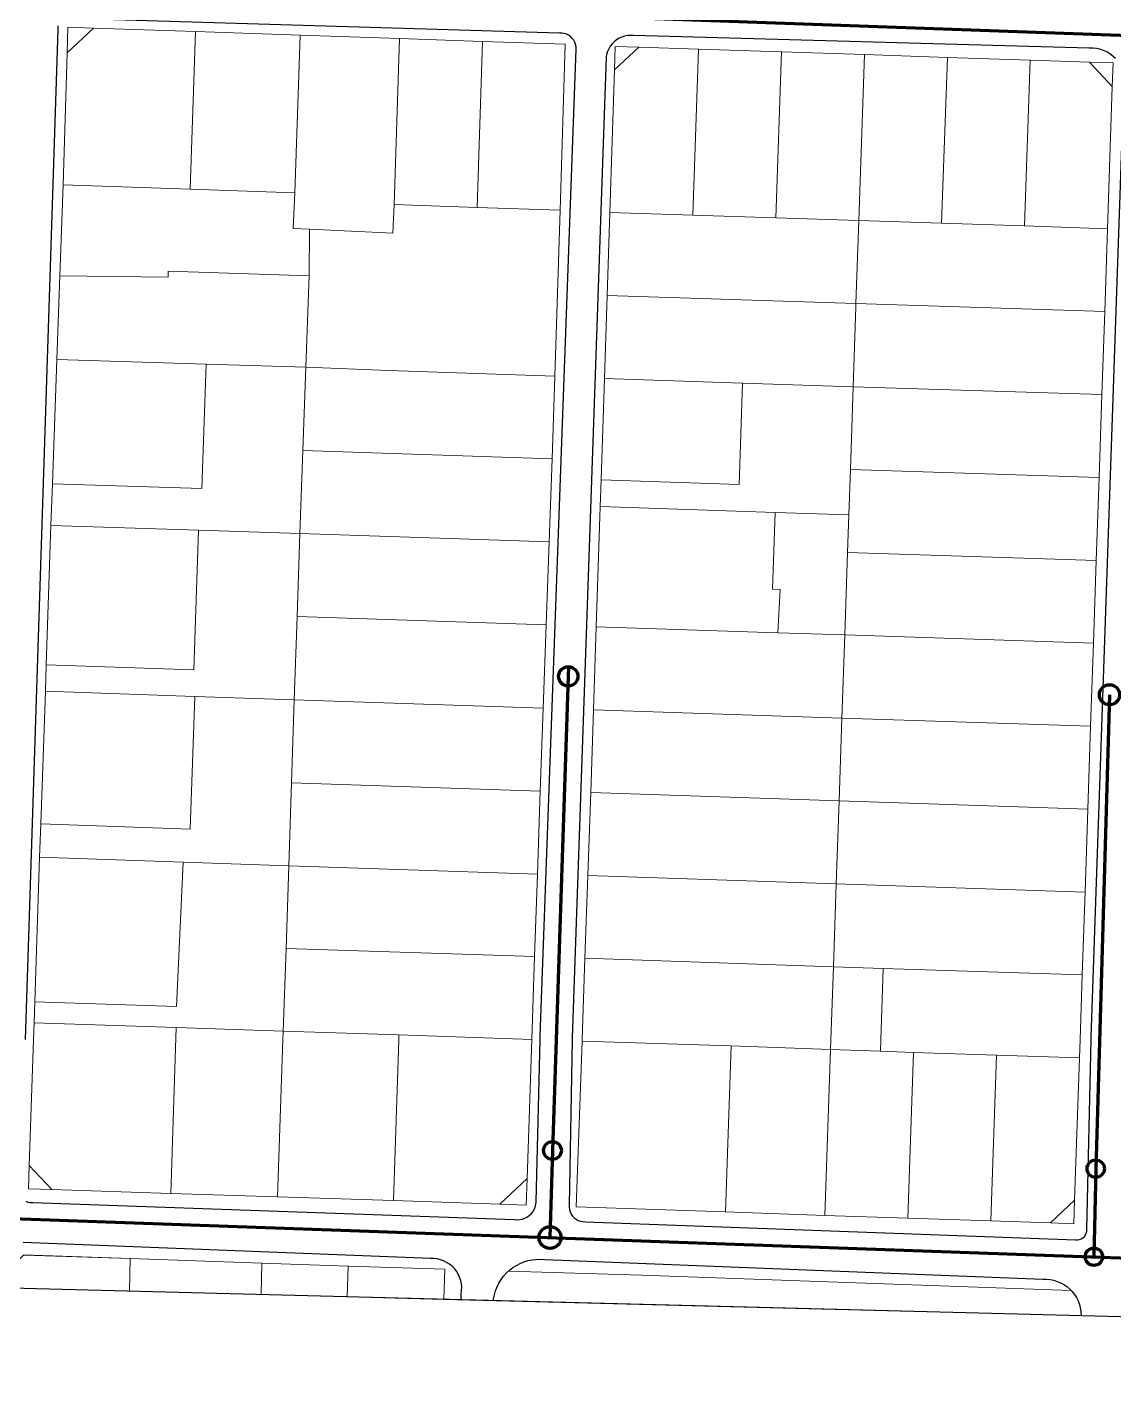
# Model space of a CAD drawing. Header units: inches. Extents: x -47590 to -46630, y -3759365 to -3758308.
# Drawn here: x -47314.9 to -47108.7, y -3759365.1 to -3759108 of the extents above; entities that cross this region are included whole.
import ezdxf

# ---------------------------------------------------------------- set-up
doc = ezdxf.new("R2010")
doc.units = ezdxf.units.IN
doc.header["$MEASUREMENT"] = 0
doc.layers.add('Area_Of_Interest', color=7, linetype='Continuous', true_color=0xf6210e)
doc.layers.add('curb_lines', color=7, linetype='Continuous', lineweight=30, true_color=0x0b8700)
doc.layers.add('Land_Parcels_Zoning', color=7, linetype='Continuous', lineweight=9, true_color=0xffffff)

msp = doc.modelspace()

# ---------------------------------------------------------------- linework, layer by layer
at = {"layer": 'Area_Of_Interest'}
msp.add_lwpolyline([(-46738.77, -3758972.33), (-46681.51, -3759081.97), (-46629.91, -3759365.08), (-47550.67, -3759341.26), (-47585.06, -3759271.15), (-47590.35, -3759224.85), (-47586.39, -3759156.05), (-47540.08, -3758625.56), (-47501.72, -3758466.81), (-47471.29, -3758308.06), (-47381.33, -3758329.23), (-46885.24, -3758764.47), (-46789.99, -3758874.27), (-46738.77, -3758972.33)], dxfattribs=at)
at = {"layer": 'curb_lines'}
for points in [[(-47309.05, -3759107.78), (-47309.09, -3759108.13), (-47309.07, -3759108.49), (-47315.3, -3759300.1)], [(-47309.05, -3759107.78), (-47309.09, -3759108.13), (-47309.07, -3759108.49), (-47315.3, -3759300.1)], [(-47217.58, -3759300.15), (-47217.57, -3759299.4), (-47210.71, -3759112.24), (-47210.73, -3759111.79), (-47210.82, -3759111.35), (-47210.97, -3759110.92), (-47211.19, -3759110.53), (-47211.46, -3759110.17), (-47211.79, -3759109.85), (-47212.16, -3759109.59), (-47212.56, -3759109.39), (-47212.99, -3759109.25), (-47213.44, -3759109.18), (-47213.89, -3759109.18), (-47306.9, -3759106.38)], [(-47217.58, -3759300.15), (-47217.57, -3759299.4), (-47210.71, -3759112.24), (-47210.73, -3759111.79), (-47210.82, -3759111.35), (-47210.97, -3759110.92), (-47211.19, -3759110.53), (-47211.46, -3759110.17), (-47211.79, -3759109.85), (-47212.16, -3759109.59), (-47212.56, -3759109.39), (-47212.99, -3759109.25), (-47213.44, -3759109.18), (-47213.89, -3759109.18), (-47306.9, -3759106.38)], [(-47108.4, -3759114.01), (-47108.9, -3759113.53), (-47109.45, -3759113.1), (-47110.05, -3759112.74), (-47110.68, -3759112.45), (-47111.34, -3759112.23), (-47112.02, -3759112.09), (-47112.71, -3759112.02), (-47113.41, -3759112.03), (-47199.83, -3759109.63), (-47200.4, -3759109.6), (-47200.97, -3759109.64), (-47201.52, -3759109.74), (-47202.07, -3759109.92), (-47202.58, -3759110.16), (-47203.07, -3759110.45), (-47203.51, -3759110.81), (-47203.91, -3759111.21), (-47204.26, -3759111.66), (-47204.55, -3759112.15), (-47204.78, -3759112.67), (-47204.95, -3759113.21), (-47205.05, -3759113.77), (-47211.46, -3759299.82), (-47211.47, -3759300.15)], [(-47108.4, -3759114.01), (-47108.9, -3759113.53), (-47109.45, -3759113.1), (-47110.05, -3759112.74), (-47110.68, -3759112.45), (-47111.34, -3759112.23), (-47112.02, -3759112.09), (-47112.71, -3759112.02), (-47113.41, -3759112.03), (-47199.83, -3759109.63), (-47200.4, -3759109.6), (-47200.97, -3759109.64), (-47201.52, -3759109.74), (-47202.07, -3759109.92), (-47202.58, -3759110.16), (-47203.07, -3759110.45), (-47203.51, -3759110.81), (-47203.91, -3759111.21), (-47204.26, -3759111.66), (-47204.55, -3759112.15), (-47204.78, -3759112.67), (-47204.95, -3759113.21), (-47205.05, -3759113.77), (-47211.46, -3759299.82), (-47211.47, -3759300.15)], [(-47113, -3759300.15), (-47112.98, -3759299.64), (-47106.76, -3759117.76)], [(-47113, -3759300.15), (-47112.98, -3759299.64), (-47106.76, -3759117.76)], [(-47315.17, -3759330.8), (-47314.74, -3759330.95), (-47314.29, -3759331.02), (-47313.83, -3759331.01), (-47222.43, -3759334.27), (-47221.94, -3759334.32), (-47221.44, -3759334.29), (-47220.96, -3759334.19), (-47220.49, -3759334.03), (-47220.05, -3759333.8), (-47219.64, -3759333.52), (-47219.28, -3759333.18), (-47218.97, -3759332.79), (-47218.71, -3759332.37), (-47218.52, -3759331.91), (-47218.39, -3759331.43), (-47218.33, -3759330.94), (-47217.58, -3759300.15)], [(-47315.17, -3759330.8), (-47314.74, -3759330.95), (-47314.29, -3759331.02), (-47313.83, -3759331.01), (-47222.43, -3759334.27), (-47221.94, -3759334.32), (-47221.44, -3759334.29), (-47220.96, -3759334.19), (-47220.49, -3759334.03), (-47220.05, -3759333.8), (-47219.64, -3759333.52), (-47219.28, -3759333.18), (-47218.97, -3759332.79), (-47218.71, -3759332.37), (-47218.52, -3759331.91), (-47218.39, -3759331.43), (-47218.33, -3759330.94), (-47217.58, -3759300.15)], [(-47211.47, -3759300.15), (-47212.03, -3759331.48), (-47212.04, -3759331.94), (-47211.98, -3759332.39), (-47211.85, -3759332.83), (-47211.65, -3759333.24), (-47211.39, -3759333.62), (-47211.08, -3759333.95), (-47210.71, -3759334.22), (-47210.31, -3759334.44), (-47209.88, -3759334.59), (-47209.43, -3759334.67), (-47208.97, -3759334.68), (-47115.99, -3759338.09), (-47115.62, -3759338.12), (-47115.24, -3759338.08), (-47114.89, -3759337.95), (-47114.56, -3759337.76), (-47114.29, -3759337.51), (-47114.07, -3759337.2), (-47113.92, -3759336.86), (-47113.84, -3759336.49), (-47113.84, -3759336.11), (-47112.99, -3759300.15)], [(-47211.47, -3759300.15), (-47212.03, -3759331.48), (-47212.04, -3759331.94), (-47211.98, -3759332.39), (-47211.85, -3759332.83), (-47211.65, -3759333.24), (-47211.39, -3759333.62), (-47211.08, -3759333.95), (-47210.71, -3759334.22), (-47210.31, -3759334.44), (-47209.88, -3759334.59), (-47209.43, -3759334.67), (-47208.97, -3759334.68), (-47115.99, -3759338.09), (-47115.62, -3759338.12), (-47115.24, -3759338.08), (-47114.89, -3759337.95), (-47114.56, -3759337.76), (-47114.29, -3759337.51), (-47114.07, -3759337.2), (-47113.92, -3759336.86), (-47113.84, -3759336.49), (-47113.84, -3759336.11), (-47112.99, -3759300.15)], [(-47232.53, -3759348.34), (-47232.45, -3759347.71), (-47232.44, -3759347.07), (-47232.5, -3759346.44), (-47232.63, -3759345.81), (-47232.84, -3759345.21), (-47233.11, -3759344.63), (-47233.44, -3759344.09), (-47233.83, -3759343.59), (-47234.28, -3759343.13), (-47234.77, -3759342.73), (-47235.31, -3759342.39), (-47235.88, -3759342.11), (-47236.48, -3759341.89), (-47237.1, -3759341.75), (-47237.74, -3759341.68), (-47238.37, -3759341.67), (-47315.65, -3759338.65)], [(-47232.53, -3759348.34), (-47232.45, -3759347.71), (-47232.44, -3759347.07), (-47232.5, -3759346.44), (-47232.63, -3759345.81), (-47232.84, -3759345.21), (-47233.11, -3759344.63), (-47233.44, -3759344.09), (-47233.83, -3759343.59), (-47234.28, -3759343.13), (-47234.77, -3759342.73), (-47235.31, -3759342.39), (-47235.88, -3759342.11), (-47236.48, -3759341.89), (-47237.1, -3759341.75), (-47237.74, -3759341.68), (-47238.37, -3759341.67), (-47315.65, -3759338.65)], [(-47226.42, -3759349.65), (-47226.39, -3759349.33), (-47226.24, -3759348.54), (-47226.02, -3759347.78), (-47225.74, -3759347.03), (-47225.38, -3759346.32), (-47224.97, -3759345.64), (-47224.49, -3759345), (-47223.96, -3759344.41), (-47223.37, -3759343.87), (-47222.74, -3759343.38), (-47222.07, -3759342.96), (-47221.36, -3759342.59), (-47220.62, -3759342.3), (-47219.86, -3759342.07), (-47219.08, -3759341.91), (-47218.28, -3759341.83), (-47217.49, -3759341.81), (-47216.69, -3759341.87), (-47122.18, -3759345.6), (-47121.49, -3759345.59), (-47120.79, -3759345.66), (-47120.11, -3759345.79), (-47119.44, -3759346), (-47118.8, -3759346.27), (-47118.19, -3759346.6), (-47117.61, -3759347), (-47117.08, -3759347.45), (-47116.6, -3759347.95), (-47116.17, -3759348.5), (-47115.8, -3759349.09), (-47115.49, -3759349.72), (-47115.24, -3759350.37), (-47115.07, -3759351.05), (-47114.96, -3759351.74), (-47114.93, -3759352.44), (-47114.93, -3759352.53)], [(-47226.42, -3759349.65), (-47226.39, -3759349.33), (-47226.24, -3759348.54), (-47226.02, -3759347.78), (-47225.74, -3759347.03), (-47225.38, -3759346.32), (-47224.97, -3759345.64), (-47224.49, -3759345), (-47223.96, -3759344.41), (-47223.37, -3759343.87), (-47222.74, -3759343.38), (-47222.07, -3759342.96), (-47221.36, -3759342.59), (-47220.62, -3759342.3), (-47219.86, -3759342.07), (-47219.08, -3759341.91), (-47218.28, -3759341.83), (-47217.49, -3759341.81), (-47216.69, -3759341.87), (-47122.18, -3759345.6), (-47121.49, -3759345.59), (-47120.79, -3759345.66), (-47120.11, -3759345.79), (-47119.44, -3759346), (-47118.8, -3759346.27), (-47118.19, -3759346.6), (-47117.61, -3759347), (-47117.08, -3759347.45), (-47116.6, -3759347.95), (-47116.17, -3759348.5), (-47115.8, -3759349.09), (-47115.49, -3759349.72), (-47115.24, -3759350.37), (-47115.07, -3759351.05), (-47114.96, -3759351.74), (-47114.93, -3759352.44), (-47114.93, -3759352.53)], [(-47232.57, -3759349.49), (-47232.53, -3759348.34)], [(-47232.57, -3759349.49), (-47232.53, -3759348.34)]]:
    msp.add_lwpolyline(points, dxfattribs=at)
at = {"layer": 'Land_Parcels_Zoning', "lineweight": 100}
for p, q in [((-47415.6, -3759098.43), (-46794.29, -3759120.88)), ((-47212.22, -3759231.22), (-47215.22, -3759321.17)), ((-47212.16, -3759229.4), (-47212.22, -3759231.22)), ((-47109.52, -3759234.71), (-47112.14, -3759324.62)), ((-47215.22, -3759321.17), (-47215.69, -3759337.69)), ((-47112.14, -3759324.62), (-47112.49, -3759341.34)), ((-47423.36, -3759330.34), (-46845.51, -3759350.79))]:
    msp.add_line(p, q, dxfattribs=at)
at = {"layer": 'Land_Parcels_Zoning'}
for p, q in [((-47307.16, -3759108.08), (-47307.31, -3759112.89)), ((-47302.32, -3759108.24), (-47307.16, -3759108.08)), ((-47282.97, -3759108.9), (-47302.32, -3759108.24)), ((-47263.1, -3759109.57), (-47282.97, -3759108.9)), ((-47244.22, -3759110.21), (-47263.1, -3759109.57)), ((-47228.51, -3759110.74), (-47244.22, -3759110.21)), ((-47212.8, -3759111.27), (-47228.51, -3759110.74)), ((-47307.31, -3759112.89), (-47308.06, -3759137.98)), ((-47213.76, -3759142.77), (-47212.8, -3759111.27)), ((-47203.3, -3759111.71), (-47203.45, -3759116.15)), ((-47198.83, -3759111.85), (-47203.3, -3759111.71)), ((-47187.52, -3759112.21), (-47198.83, -3759111.85)), ((-47171.76, -3759112.72), (-47187.52, -3759112.21)), ((-47156, -3759113.25), (-47171.76, -3759112.72)), ((-47140.28, -3759113.79), (-47156, -3759113.25)), ((-47124.56, -3759114.31), (-47140.28, -3759113.79)), ((-47113.29, -3759114.68), (-47124.56, -3759114.31)), ((-47108.84, -3759114.83), (-47113.29, -3759114.68)), ((-47108.99, -3759119.28), (-47108.84, -3759114.83)), ((-47203.45, -3759116.15), (-47204.32, -3759143.2)), ((-47109.91, -3759146.29), (-47108.99, -3759119.28)), ((-47308.06, -3759137.98), (-47308.68, -3759155.22)), ((-47214.76, -3759174.24), (-47213.76, -3759142.77)), ((-47204.32, -3759143.2), (-47204.81, -3759158.95)), ((-47110.43, -3759162.02), (-47109.91, -3759146.29)), ((-47308.68, -3759155.22), (-47309.28, -3759171.11)), ((-47204.81, -3759158.95), (-47205.32, -3759174.7)), ((-47110.96, -3759177.75), (-47110.43, -3759162.02)), ((-47309.28, -3759171.11), (-47310.08, -3759194.7)), ((-47215.3, -3759189.93), (-47214.76, -3759174.24)), ((-47205.32, -3759174.7), (-47205.97, -3759193.96)), ((-47111.5, -3759193.48), (-47110.96, -3759177.75)), ((-47215.85, -3759205.69), (-47215.3, -3759189.93)), ((-47310.08, -3759194.7), (-47310.37, -3759202.58)), ((-47205.97, -3759193.96), (-47206.18, -3759199.01)), ((-47112.03, -3759209.21), (-47111.5, -3759193.48)), ((-47206.18, -3759199.01), (-47206.93, -3759221.84)), ((-47310.37, -3759202.58), (-47311.27, -3759229.05)), ((-47216.41, -3759221.45), (-47215.85, -3759205.69)), ((-47112.57, -3759224.94), (-47112.03, -3759209.21)), ((-47216.96, -3759237.22), (-47216.41, -3759221.45)), ((-47206.93, -3759221.84), (-47207.45, -3759237.56)), ((-47113.1, -3759240.67), (-47112.57, -3759224.94)), ((-47311.27, -3759229.05), (-47311.44, -3759234.05)), ((-47311.44, -3759234.05), (-47312.3, -3759259.22)), ((-47217.52, -3759252.98), (-47216.96, -3759237.22)), ((-47207.45, -3759237.56), (-47207.95, -3759253.25)), ((-47113.63, -3759256.4), (-47113.1, -3759240.67)), ((-47218.07, -3759268.74), (-47217.52, -3759252.98)), ((-47207.95, -3759253.25), (-47208.5, -3759268.98)), ((-47114.17, -3759272.13), (-47113.63, -3759256.4)), ((-47312.3, -3759259.22), (-47312.52, -3759265.52)), ((-47312.52, -3759265.52), (-47313.45, -3759292.98)), ((-47218.61, -3759284.39), (-47218.07, -3759268.74)), ((-47208.5, -3759268.98), (-47209.05, -3759284.7)), ((-47114.7, -3759287.87), (-47114.17, -3759272.13)), ((-47219.14, -3759300.09), (-47218.61, -3759284.39)), ((-47209.05, -3759284.7), (-47209.58, -3759300.15)), ((-47115.12, -3759300.15), (-47114.7, -3759287.87)), ((-47313.45, -3759292.98), (-47313.59, -3759296.97)), ((-47313.59, -3759296.97), (-47313.69, -3759300.15)), ((-47313.69, -3759300.15), (-47314.5, -3759324)), ((-47220.03, -3759326.51), (-47219.14, -3759300.09)), ((-47209.59, -3759300.43), (-47210.69, -3759331.89)), ((-47209.58, -3759300.15), (-47209.59, -3759300.43)), ((-47115.23, -3759303.6), (-47115.12, -3759300.15)), ((-47116.15, -3759330.61), (-47115.23, -3759303.6)), ((-47314.5, -3759324), (-47314.65, -3759328.45)), ((-47220.2, -3759331.52), (-47220.03, -3759326.51)), ((-47314.65, -3759328.45), (-47310.2, -3759328.59)), ((-47310.2, -3759328.59), (-47287.63, -3759329.32)), ((-47287.63, -3759329.32), (-47267.39, -3759329.97)), ((-47267.39, -3759329.97), (-47245.41, -3759330.69)), ((-47245.41, -3759330.69), (-47225.2, -3759331.35)), ((-47225.2, -3759331.35), (-47220.2, -3759331.52)), ((-47210.69, -3759331.89), (-47182.41, -3759332.82)), ((-47116.3, -3759335.06), (-47116.15, -3759330.61)), ((-47182.41, -3759332.82), (-47163.53, -3759333.49)), ((-47163.53, -3759333.49), (-47147.79, -3759334.01)), ((-47147.79, -3759334.01), (-47132.04, -3759334.53)), ((-47132.04, -3759334.53), (-47120.75, -3759334.91)), ((-47120.75, -3759334.91), (-47116.3, -3759335.06)), ((-47295.31, -3759341.65), (-47315.56, -3759340.98)), ((-47270.34, -3759342.53), (-47295.31, -3759341.65)), ((-47254.01, -3759343.12), (-47270.34, -3759342.53)), ((-47235.62, -3759343.69), (-47254.01, -3759343.12)), ((-47198.32, -3759344.81), (-47223.57, -3759344.05)), ((-47116.83, -3759347.71), (-47198.32, -3759344.81))]:
    msp.add_line(p, q, dxfattribs=at)
for points in [[(-47282.97, -3759108.9), (-47283.96, -3759138.79), (-47308.06, -3759137.98), (-47307.31, -3759112.89), (-47302.32, -3759108.24)], [(-47282.97, -3759108.9), (-47283.96, -3759138.79), (-47308.06, -3759137.98), (-47307.31, -3759112.89), (-47302.32, -3759108.24)], [(-47302.32, -3759108.24), (-47307.31, -3759112.89), (-47307.16, -3759108.08)], [(-47302.32, -3759108.24), (-47307.31, -3759112.89), (-47307.16, -3759108.08)], [(-47263.1, -3759109.57), (-47264.08, -3759139.47), (-47283.96, -3759138.79), (-47282.97, -3759108.9)], [(-47263.1, -3759109.57), (-47264.08, -3759139.47), (-47283.96, -3759138.79), (-47282.97, -3759108.9)], [(-47244.22, -3759110.21), (-47245.26, -3759141.7), (-47245.53, -3759147.11), (-47261.3, -3759146.36), (-47264.4, -3759146.22), (-47264.08, -3759139.47), (-47263.1, -3759109.57)], [(-47244.22, -3759110.21), (-47245.26, -3759141.7), (-47245.53, -3759147.11), (-47261.3, -3759146.36), (-47264.4, -3759146.22), (-47264.08, -3759139.47), (-47263.1, -3759109.57)], [(-47228.51, -3759110.74), (-47229.51, -3759142.24), (-47245.26, -3759141.7), (-47244.22, -3759110.21)], [(-47228.51, -3759110.74), (-47229.51, -3759142.24), (-47245.26, -3759141.7), (-47244.22, -3759110.21)], [(-47213.76, -3759142.77), (-47229.51, -3759142.24), (-47228.51, -3759110.74), (-47212.8, -3759111.27)], [(-47213.76, -3759142.77), (-47229.51, -3759142.24), (-47228.51, -3759110.74), (-47212.8, -3759111.27)], [(-47187.52, -3759112.21), (-47188.58, -3759143.71), (-47204.32, -3759143.2), (-47203.45, -3759116.15), (-47198.83, -3759111.85)], [(-47187.52, -3759112.21), (-47188.58, -3759143.71), (-47204.32, -3759143.2), (-47203.45, -3759116.15), (-47198.83, -3759111.85)], [(-47198.83, -3759111.85), (-47203.45, -3759116.15), (-47203.3, -3759111.71)], [(-47198.83, -3759111.85), (-47203.45, -3759116.15), (-47203.3, -3759111.71)], [(-47171.76, -3759112.72), (-47172.85, -3759144.23), (-47188.58, -3759143.71), (-47187.52, -3759112.21)], [(-47171.76, -3759112.72), (-47172.85, -3759144.23), (-47188.58, -3759143.71), (-47187.52, -3759112.21)], [(-47156, -3759113.25), (-47157.11, -3759144.74), (-47172.85, -3759144.23), (-47171.76, -3759112.72)], [(-47156, -3759113.25), (-47157.11, -3759144.74), (-47172.85, -3759144.23), (-47171.76, -3759112.72)], [(-47140.28, -3759113.79), (-47141.38, -3759145.26), (-47157.11, -3759144.74), (-47156, -3759113.25)], [(-47140.28, -3759113.79), (-47141.38, -3759145.26), (-47157.11, -3759144.74), (-47156, -3759113.25)], [(-47124.56, -3759114.31), (-47125.64, -3759145.77), (-47141.38, -3759145.26), (-47140.28, -3759113.79)], [(-47124.56, -3759114.31), (-47125.64, -3759145.77), (-47141.38, -3759145.26), (-47140.28, -3759113.79)], [(-47113.29, -3759114.68), (-47108.99, -3759119.28), (-47109.91, -3759146.29), (-47125.64, -3759145.77), (-47124.56, -3759114.31)], [(-47113.29, -3759114.68), (-47108.99, -3759119.28), (-47109.91, -3759146.29), (-47125.64, -3759145.77), (-47124.56, -3759114.31)], [(-47108.84, -3759114.83), (-47108.99, -3759119.28), (-47113.29, -3759114.68)], [(-47108.84, -3759114.83), (-47108.99, -3759119.28), (-47113.29, -3759114.68)], [(-47283.96, -3759138.79), (-47264.08, -3759139.47), (-47264.4, -3759146.22), (-47261.3, -3759146.36), (-47261.41, -3759155.2), (-47288.12, -3759154.37), (-47288.16, -3759155.47), (-47308.68, -3759155.22), (-47308.06, -3759137.98)], [(-47283.96, -3759138.79), (-47264.08, -3759139.47), (-47264.4, -3759146.22), (-47261.3, -3759146.36), (-47261.41, -3759155.2), (-47288.12, -3759154.37), (-47288.16, -3759155.47), (-47308.68, -3759155.22), (-47308.06, -3759137.98)], [(-47229.51, -3759142.24), (-47213.76, -3759142.77), (-47214.76, -3759174.24), (-47246.29, -3759173.18), (-47262.04, -3759172.55), (-47261.43, -3759156.86), (-47261.41, -3759155.2), (-47261.3, -3759146.36), (-47245.53, -3759147.11), (-47245.26, -3759141.7)], [(-47229.51, -3759142.24), (-47213.76, -3759142.77), (-47214.76, -3759174.24), (-47246.29, -3759173.18), (-47262.04, -3759172.55), (-47261.43, -3759156.86), (-47261.41, -3759155.2), (-47261.3, -3759146.36), (-47245.53, -3759147.11), (-47245.26, -3759141.7)], [(-47188.58, -3759143.71), (-47172.85, -3759144.23), (-47157.11, -3759144.74), (-47157.63, -3759160.5), (-47204.81, -3759158.95), (-47204.32, -3759143.2)], [(-47188.58, -3759143.71), (-47172.85, -3759144.23), (-47157.11, -3759144.74), (-47157.63, -3759160.5), (-47204.81, -3759158.95), (-47204.32, -3759143.2)], [(-47141.38, -3759145.26), (-47125.64, -3759145.77), (-47109.91, -3759146.29), (-47110.43, -3759162.02), (-47157.63, -3759160.5), (-47157.11, -3759144.74)], [(-47141.38, -3759145.26), (-47125.64, -3759145.77), (-47109.91, -3759146.29), (-47110.43, -3759162.02), (-47157.63, -3759160.5), (-47157.11, -3759144.74)], [(-47261.41, -3759155.2), (-47261.43, -3759156.86), (-47262.04, -3759172.55), (-47280.93, -3759171.99), (-47309.28, -3759171.11), (-47308.68, -3759155.22), (-47288.16, -3759155.47), (-47288.12, -3759154.37)], [(-47261.41, -3759155.2), (-47261.43, -3759156.86), (-47262.04, -3759172.55), (-47280.93, -3759171.99), (-47309.28, -3759171.11), (-47308.68, -3759155.22), (-47288.16, -3759155.47), (-47288.12, -3759154.37)], [(-47157.63, -3759160.5), (-47157.68, -3759161.03), (-47158.15, -3759176.26), (-47179.14, -3759175.57), (-47205.32, -3759174.7), (-47204.81, -3759158.95)], [(-47157.63, -3759160.5), (-47157.68, -3759161.03), (-47158.15, -3759176.26), (-47179.14, -3759175.57), (-47205.32, -3759174.7), (-47204.81, -3759158.95)], [(-47110.43, -3759162.02), (-47110.96, -3759177.75), (-47158.15, -3759176.26), (-47157.68, -3759161.03), (-47157.63, -3759160.5)], [(-47110.43, -3759162.02), (-47110.96, -3759177.75), (-47158.15, -3759176.26), (-47157.68, -3759161.03), (-47157.63, -3759160.5)], [(-47262.04, -3759172.55), (-47262.6, -3759188.35), (-47263.15, -3759204.11), (-47282.37, -3759203.48), (-47310.37, -3759202.58), (-47310.08, -3759194.7), (-47281.73, -3759195.59), (-47280.93, -3759171.99)], [(-47262.04, -3759172.55), (-47262.6, -3759188.35), (-47263.15, -3759204.11), (-47282.37, -3759203.48), (-47310.37, -3759202.58), (-47310.08, -3759194.7), (-47281.73, -3759195.59), (-47280.93, -3759171.99)], [(-47280.93, -3759171.99), (-47281.73, -3759195.59), (-47310.08, -3759194.7), (-47309.28, -3759171.11)], [(-47280.93, -3759171.99), (-47281.73, -3759195.59), (-47310.08, -3759194.7), (-47309.28, -3759171.11)], [(-47214.76, -3759174.24), (-47215.3, -3759189.93), (-47262.6, -3759188.35), (-47262.04, -3759172.55), (-47246.29, -3759173.18)], [(-47214.76, -3759174.24), (-47215.3, -3759189.93), (-47262.6, -3759188.35), (-47262.04, -3759172.55), (-47246.29, -3759173.18)], [(-47179.14, -3759175.57), (-47179.79, -3759194.83), (-47205.97, -3759193.96), (-47205.32, -3759174.7)], [(-47179.14, -3759175.57), (-47179.79, -3759194.83), (-47205.97, -3759193.96), (-47205.32, -3759174.7)], [(-47179.14, -3759175.57), (-47179.79, -3759194.83), (-47205.97, -3759193.96), (-47205.32, -3759174.7)], [(-47179.14, -3759175.57), (-47179.79, -3759194.83), (-47205.97, -3759193.96), (-47205.32, -3759174.7)], [(-47158.15, -3759176.26), (-47158.69, -3759191.96), (-47158.98, -3759200.58), (-47172.97, -3759200.12), (-47206.18, -3759199.01), (-47205.97, -3759193.96), (-47179.79, -3759194.83), (-47179.14, -3759175.57)], [(-47158.15, -3759176.26), (-47158.69, -3759191.96), (-47158.98, -3759200.58), (-47172.97, -3759200.12), (-47206.18, -3759199.01), (-47205.97, -3759193.96), (-47179.79, -3759194.83), (-47179.14, -3759175.57)], [(-47110.96, -3759177.75), (-47111.5, -3759193.48), (-47158.69, -3759191.96), (-47158.15, -3759176.26)], [(-47110.96, -3759177.75), (-47111.5, -3759193.48), (-47158.69, -3759191.96), (-47158.15, -3759176.26)], [(-47215.3, -3759189.93), (-47215.85, -3759205.69), (-47263.15, -3759204.11), (-47262.6, -3759188.35)], [(-47215.3, -3759189.93), (-47215.85, -3759205.69), (-47263.15, -3759204.11), (-47262.6, -3759188.35)], [(-47111.5, -3759193.48), (-47112.03, -3759209.21), (-47159.22, -3759207.69), (-47158.98, -3759200.58), (-47158.69, -3759191.96)], [(-47111.5, -3759193.48), (-47112.03, -3759209.21), (-47159.22, -3759207.69), (-47158.98, -3759200.58), (-47158.69, -3759191.96)], [(-47172.97, -3759200.12), (-47173.47, -3759214.65), (-47172.02, -3759214.73), (-47172.45, -3759222.95), (-47206.93, -3759221.84), (-47206.18, -3759199.01)], [(-47172.97, -3759200.12), (-47173.47, -3759214.65), (-47172.02, -3759214.73), (-47172.45, -3759222.95), (-47206.93, -3759221.84), (-47206.18, -3759199.01)], [(-47158.98, -3759200.58), (-47159.22, -3759207.69), (-47159.76, -3759223.36), (-47172.45, -3759222.95), (-47172.02, -3759214.73), (-47173.47, -3759214.65), (-47172.97, -3759200.12)], [(-47158.98, -3759200.58), (-47159.22, -3759207.69), (-47159.76, -3759223.36), (-47172.45, -3759222.95), (-47172.02, -3759214.73), (-47173.47, -3759214.65), (-47172.97, -3759200.12)], [(-47282.37, -3759203.48), (-47283.28, -3759229.99), (-47311.27, -3759229.05), (-47310.37, -3759202.58)], [(-47282.37, -3759203.48), (-47283.28, -3759229.99), (-47311.27, -3759229.05), (-47310.37, -3759202.58)], [(-47263.15, -3759204.11), (-47263.68, -3759219.88), (-47264.2, -3759235.66), (-47283.08, -3759235.02), (-47311.44, -3759234.05), (-47311.27, -3759229.05), (-47283.28, -3759229.99), (-47282.37, -3759203.48)], [(-47263.15, -3759204.11), (-47263.68, -3759219.88), (-47264.2, -3759235.66), (-47283.08, -3759235.02), (-47311.44, -3759234.05), (-47311.27, -3759229.05), (-47283.28, -3759229.99), (-47282.37, -3759203.48)], [(-47215.85, -3759205.69), (-47216.41, -3759221.45), (-47263.68, -3759219.88), (-47263.15, -3759204.11)], [(-47215.85, -3759205.69), (-47216.41, -3759221.45), (-47263.68, -3759219.88), (-47263.15, -3759204.11)], [(-47112.03, -3759209.21), (-47112.57, -3759224.94), (-47159.76, -3759223.36), (-47159.22, -3759207.69)], [(-47112.03, -3759209.21), (-47112.57, -3759224.94), (-47159.76, -3759223.36), (-47159.22, -3759207.69)], [(-47216.41, -3759221.45), (-47216.96, -3759237.22), (-47264.2, -3759235.66), (-47263.68, -3759219.88)], [(-47216.41, -3759221.45), (-47216.96, -3759237.22), (-47264.2, -3759235.66), (-47263.68, -3759219.88)], [(-47172.45, -3759222.95), (-47159.76, -3759223.36), (-47160.3, -3759239.14), (-47207.45, -3759237.56), (-47206.93, -3759221.84)], [(-47172.45, -3759222.95), (-47159.76, -3759223.36), (-47160.3, -3759239.14), (-47207.45, -3759237.56), (-47206.93, -3759221.84)], [(-47112.57, -3759224.94), (-47113.1, -3759240.67), (-47160.3, -3759239.14), (-47159.76, -3759223.36)], [(-47112.57, -3759224.94), (-47113.1, -3759240.67), (-47160.3, -3759239.14), (-47159.76, -3759223.36)], [(-47283.08, -3759235.02), (-47283.94, -3759260.19), (-47312.3, -3759259.22), (-47311.44, -3759234.05)], [(-47283.08, -3759235.02), (-47283.94, -3759260.19), (-47312.3, -3759259.22), (-47311.44, -3759234.05)], [(-47264.2, -3759235.66), (-47264.71, -3759251.42), (-47265.22, -3759267.17), (-47285.32, -3759266.46), (-47312.52, -3759265.52), (-47312.3, -3759259.22), (-47283.94, -3759260.19), (-47283.08, -3759235.02)], [(-47264.2, -3759235.66), (-47264.71, -3759251.42), (-47265.22, -3759267.17), (-47285.32, -3759266.46), (-47312.52, -3759265.52), (-47312.3, -3759259.22), (-47283.94, -3759260.19), (-47283.08, -3759235.02)], [(-47216.96, -3759237.22), (-47217.52, -3759252.98), (-47264.71, -3759251.42), (-47264.2, -3759235.66)], [(-47216.96, -3759237.22), (-47217.52, -3759252.98), (-47264.71, -3759251.42), (-47264.2, -3759235.66)], [(-47160.3, -3759239.14), (-47160.84, -3759254.86), (-47207.95, -3759253.25), (-47207.45, -3759237.56)], [(-47160.3, -3759239.14), (-47160.84, -3759254.86), (-47207.95, -3759253.25), (-47207.45, -3759237.56)], [(-47113.1, -3759240.67), (-47113.63, -3759256.4), (-47160.84, -3759254.86), (-47160.3, -3759239.14)], [(-47113.1, -3759240.67), (-47113.63, -3759256.4), (-47160.84, -3759254.86), (-47160.3, -3759239.14)], [(-47217.52, -3759252.98), (-47218.07, -3759268.74), (-47265.22, -3759267.17), (-47264.71, -3759251.42)], [(-47217.52, -3759252.98), (-47218.07, -3759268.74), (-47265.22, -3759267.17), (-47264.71, -3759251.42)], [(-47160.84, -3759254.86), (-47161.38, -3759270.59), (-47208.5, -3759268.98), (-47207.95, -3759253.25)], [(-47160.84, -3759254.86), (-47161.38, -3759270.59), (-47208.5, -3759268.98), (-47207.95, -3759253.25)], [(-47113.63, -3759256.4), (-47114.17, -3759272.13), (-47161.38, -3759270.59), (-47160.84, -3759254.86)], [(-47113.63, -3759256.4), (-47114.17, -3759272.13), (-47161.38, -3759270.59), (-47160.84, -3759254.86)], [(-47265.22, -3759267.17), (-47265.75, -3759282.85), (-47266.3, -3759298.51), (-47286.61, -3759297.86), (-47313.59, -3759296.97), (-47313.45, -3759292.98), (-47286.54, -3759293.85), (-47285.32, -3759266.46)], [(-47265.22, -3759267.17), (-47265.75, -3759282.85), (-47266.3, -3759298.51), (-47286.61, -3759297.86), (-47313.59, -3759296.97), (-47313.45, -3759292.98), (-47286.54, -3759293.85), (-47285.32, -3759266.46)], [(-47285.32, -3759266.46), (-47286.54, -3759293.85), (-47313.45, -3759292.98), (-47312.52, -3759265.52)], [(-47285.32, -3759266.46), (-47286.54, -3759293.85), (-47313.45, -3759292.98), (-47312.52, -3759265.52)], [(-47218.07, -3759268.74), (-47218.61, -3759284.39), (-47265.75, -3759282.85), (-47265.22, -3759267.17)], [(-47218.07, -3759268.74), (-47218.61, -3759284.39), (-47265.75, -3759282.85), (-47265.22, -3759267.17)], [(-47161.38, -3759270.59), (-47161.92, -3759286.31), (-47209.05, -3759284.7), (-47208.5, -3759268.98)], [(-47161.38, -3759270.59), (-47161.92, -3759286.31), (-47209.05, -3759284.7), (-47208.5, -3759268.98)], [(-47114.17, -3759272.13), (-47114.7, -3759287.87), (-47152.47, -3759286.62), (-47161.92, -3759286.31), (-47161.38, -3759270.59)], [(-47114.17, -3759272.13), (-47114.7, -3759287.87), (-47152.47, -3759286.62), (-47161.92, -3759286.31), (-47161.38, -3759270.59)], [(-47218.61, -3759284.39), (-47219.14, -3759300.09), (-47244.35, -3759299.22), (-47266.3, -3759298.51), (-47265.75, -3759282.85)], [(-47218.61, -3759284.39), (-47219.14, -3759300.09), (-47244.35, -3759299.22), (-47266.3, -3759298.51), (-47265.75, -3759282.85)], [(-47161.92, -3759286.31), (-47162.39, -3759300.15), (-47162.45, -3759302.03), (-47181.34, -3759301.33), (-47209.59, -3759300.43), (-47209.58, -3759300.15), (-47209.05, -3759284.7)], [(-47161.92, -3759286.31), (-47162.39, -3759300.15), (-47162.45, -3759302.03), (-47181.34, -3759301.33), (-47209.59, -3759300.43), (-47209.58, -3759300.15), (-47209.05, -3759284.7)], [(-47152.47, -3759286.62), (-47152.93, -3759300.15), (-47153, -3759302.35), (-47162.45, -3759302.03), (-47162.39, -3759300.15), (-47161.92, -3759286.31)], [(-47152.47, -3759286.62), (-47152.93, -3759300.15), (-47153, -3759302.35), (-47162.45, -3759302.03), (-47162.39, -3759300.15), (-47161.92, -3759286.31)], [(-47114.7, -3759287.87), (-47115.12, -3759300.15), (-47115.23, -3759303.6), (-47130.97, -3759303.07), (-47146.71, -3759302.55), (-47153, -3759302.35), (-47152.93, -3759300.15), (-47152.47, -3759286.62)], [(-47114.7, -3759287.87), (-47115.12, -3759300.15), (-47115.23, -3759303.6), (-47130.97, -3759303.07), (-47146.71, -3759302.55), (-47153, -3759302.35), (-47152.93, -3759300.15), (-47152.47, -3759286.62)], [(-47286.61, -3759297.86), (-47287.63, -3759329.32), (-47310.2, -3759328.59), (-47314.5, -3759324), (-47313.69, -3759300.15), (-47313.59, -3759296.97)], [(-47266.35, -3759300.15), (-47267.39, -3759329.97), (-47287.63, -3759329.32), (-47310.2, -3759328.59), (-47314.5, -3759324), (-47313.69, -3759300.15), (-47313.59, -3759296.97), (-47286.61, -3759297.86), (-47266.3, -3759298.51)], [(-47286.61, -3759297.86), (-47287.63, -3759329.32), (-47310.2, -3759328.59), (-47314.5, -3759324), (-47313.69, -3759300.15), (-47313.59, -3759296.97)], [(-47266.35, -3759300.15), (-47267.39, -3759329.97), (-47287.63, -3759329.32), (-47310.2, -3759328.59), (-47314.5, -3759324), (-47313.69, -3759300.15), (-47313.59, -3759296.97), (-47286.61, -3759297.86), (-47266.3, -3759298.51)], [(-47266.3, -3759298.51), (-47266.35, -3759300.15), (-47267.39, -3759329.97), (-47287.63, -3759329.32), (-47286.61, -3759297.86)], [(-47266.3, -3759298.51), (-47266.35, -3759300.15), (-47267.39, -3759329.97), (-47287.63, -3759329.32), (-47286.61, -3759297.86)], [(-47244.38, -3759300.15), (-47245.41, -3759330.69), (-47267.39, -3759329.97), (-47266.35, -3759300.15), (-47266.3, -3759298.51), (-47244.35, -3759299.22)], [(-47244.35, -3759299.22), (-47244.38, -3759300.15), (-47245.41, -3759330.69), (-47267.39, -3759329.97), (-47266.35, -3759300.15), (-47266.3, -3759298.51)], [(-47244.38, -3759300.15), (-47245.41, -3759330.69), (-47267.39, -3759329.97), (-47266.35, -3759300.15), (-47266.3, -3759298.51), (-47244.35, -3759299.22)], [(-47244.35, -3759299.22), (-47244.38, -3759300.15), (-47245.41, -3759330.69), (-47267.39, -3759329.97), (-47266.35, -3759300.15), (-47266.3, -3759298.51)], [(-47219.14, -3759300.09), (-47220.03, -3759326.51), (-47225.2, -3759331.35), (-47245.41, -3759330.69), (-47244.38, -3759300.15), (-47244.35, -3759299.22)], [(-47219.14, -3759300.09), (-47220.03, -3759326.51), (-47225.2, -3759331.35), (-47245.41, -3759330.69), (-47244.38, -3759300.15), (-47244.35, -3759299.22)], [(-47181.34, -3759301.33), (-47182.41, -3759332.82), (-47210.69, -3759331.89), (-47209.59, -3759300.43)], [(-47181.34, -3759301.33), (-47182.41, -3759332.82), (-47210.69, -3759331.89), (-47209.59, -3759300.43)], [(-47162.45, -3759302.03), (-47163.53, -3759333.49), (-47182.41, -3759332.82), (-47181.34, -3759301.33)], [(-47162.45, -3759302.03), (-47163.53, -3759333.49), (-47182.41, -3759332.82), (-47181.34, -3759301.33)], [(-47153, -3759302.35), (-47146.71, -3759302.55), (-47147.79, -3759334.01), (-47163.53, -3759333.49), (-47162.45, -3759302.03)], [(-47153, -3759302.35), (-47146.71, -3759302.55), (-47147.79, -3759334.01), (-47163.53, -3759333.49), (-47162.45, -3759302.03)], [(-47130.97, -3759303.07), (-47132.04, -3759334.53), (-47147.79, -3759334.01), (-47146.71, -3759302.55)], [(-47130.97, -3759303.07), (-47132.04, -3759334.53), (-47147.79, -3759334.01), (-47146.71, -3759302.55)], [(-47115.23, -3759303.6), (-47116.15, -3759330.61), (-47120.75, -3759334.91), (-47132.04, -3759334.53), (-47130.97, -3759303.07)], [(-47115.23, -3759303.6), (-47116.15, -3759330.61), (-47120.75, -3759334.91), (-47132.04, -3759334.53), (-47130.97, -3759303.07)], [(-47310.2, -3759328.59), (-47314.65, -3759328.45), (-47314.5, -3759324)], [(-47310.2, -3759328.59), (-47314.65, -3759328.45), (-47314.5, -3759324)], [(-47220.03, -3759326.51), (-47220.2, -3759331.52), (-47225.2, -3759331.35)], [(-47220.03, -3759326.51), (-47220.2, -3759331.52), (-47225.2, -3759331.35)], [(-47116.15, -3759330.61), (-47116.3, -3759335.06), (-47120.75, -3759334.91)], [(-47116.15, -3759330.61), (-47116.3, -3759335.06), (-47120.75, -3759334.91)], [(-47295.32, -3759341.69), (-47295.5, -3759347.86), (-47320.36, -3759347.22), (-47320.31, -3759345.56), (-47315.57, -3759341.01)], [(-47295.32, -3759341.69), (-47295.5, -3759347.86), (-47320.36, -3759347.22), (-47320.31, -3759345.56), (-47315.57, -3759341.01)], [(-47270.34, -3759342.53), (-47270.52, -3759348.51), (-47295.5, -3759347.86), (-47295.32, -3759341.69)], [(-47270.34, -3759342.53), (-47270.52, -3759348.51), (-47295.5, -3759347.86), (-47295.32, -3759341.69)], [(-47254.01, -3759343.12), (-47254.16, -3759348.93), (-47270.52, -3759348.51), (-47270.34, -3759342.53)], [(-47254.01, -3759343.12), (-47254.16, -3759348.93), (-47270.52, -3759348.51), (-47270.34, -3759342.53)], [(-47235.62, -3759343.69), (-47235.81, -3759349.41), (-47254.16, -3759348.93), (-47254.01, -3759343.12)], [(-47235.62, -3759343.69), (-47235.81, -3759349.41), (-47254.16, -3759348.93), (-47254.01, -3759343.12)]]:
    msp.add_lwpolyline(points, close=True, dxfattribs=at)
for points in [[(-47107.12, -3759348.05), (-47107.04, -3759352.74), (-47235.81, -3759349.41), (-47235.62, -3759343.69)], [(-47107.12, -3759348.05), (-47107.04, -3759352.74), (-47235.81, -3759349.41), (-47235.62, -3759343.69)], [(-47223.57, -3759344.05), (-47198.32, -3759344.81), (-47116.83, -3759347.71)], [(-47223.57, -3759344.05), (-47198.32, -3759344.81), (-47116.83, -3759347.71)]]:
    msp.add_lwpolyline(points, dxfattribs=at)
at = {"layer": 'Land_Parcels_Zoning', "lineweight": 100}
for centre, radius in [((-47212.22, -3759231.22), 1.83), ((-47109.52, -3759234.71), 1.91), ((-47215.22, -3759321.17), 1.69), ((-47112.14, -3759324.62), 1.65), ((-47215.69, -3759337.69), 2.08), ((-47112.49, -3759341.34), 1.65)]:
    msp.add_circle(centre, radius, dxfattribs=at)

doc.saveas('drawing.dxf')
